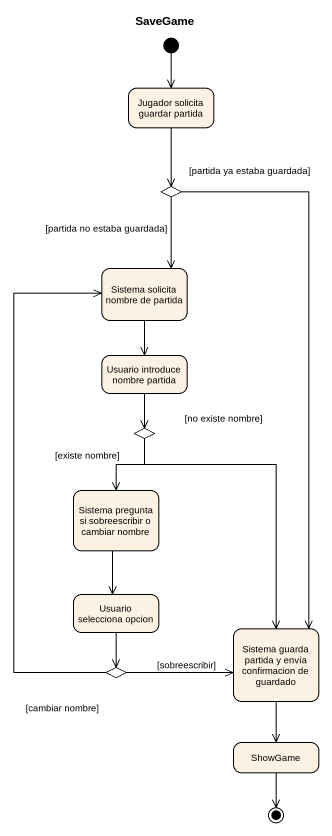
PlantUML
@startuml
title SaveGame
hide empty description
state "Jugador solicita guardar partida" as Jugador_solicita_guardar
state choice1 <<choice>>
state "Sistema solicita nombre de partida" as Sistema_solicita_nombre_de
state "Usuario introduce nombre partida" as Usuario_introduce_nombre
state choice2 <<choice>>
state "Sistema pregunta si sobreescribir o cambiar nombre" as Sistema_pregunta_si
state "Usuario selecciona opcion" as Usuario_selecciona_opcion
state "Sistema guarda partida y envía confirmacion de guardado" as Sistema_guarda_partida_y
state choice3 <<choice>>
state ShowGame
[*] --> Jugador_solicita_guardar
Jugador_solicita_guardar --> choice1
choice1 --> Sistema_solicita_nombre_de : [partida no estaba guardada]
choice1 --> Sistema_guarda_partida_y : [partida ya estaba guardada]
Sistema_solicita_nombre_de --> Usuario_introduce_nombre
Usuario_introduce_nombre --> choice2
choice2 --> Sistema_pregunta_si : [existe nombre]
choice2 --> Sistema_guarda_partida_y : [no existe nombre]
Sistema_pregunta_si --> Usuario_selecciona_opcion
Usuario_selecciona_opcion --> choice3
Sistema_guarda_partida_y --> ShowGame
choice3 -up-> Sistema_solicita_nombre_de : [cambiar nombre]
choice3 -right-> Sistema_guarda_partida_y : [sobreescribir]
ShowGame --> [*]
@enduml
